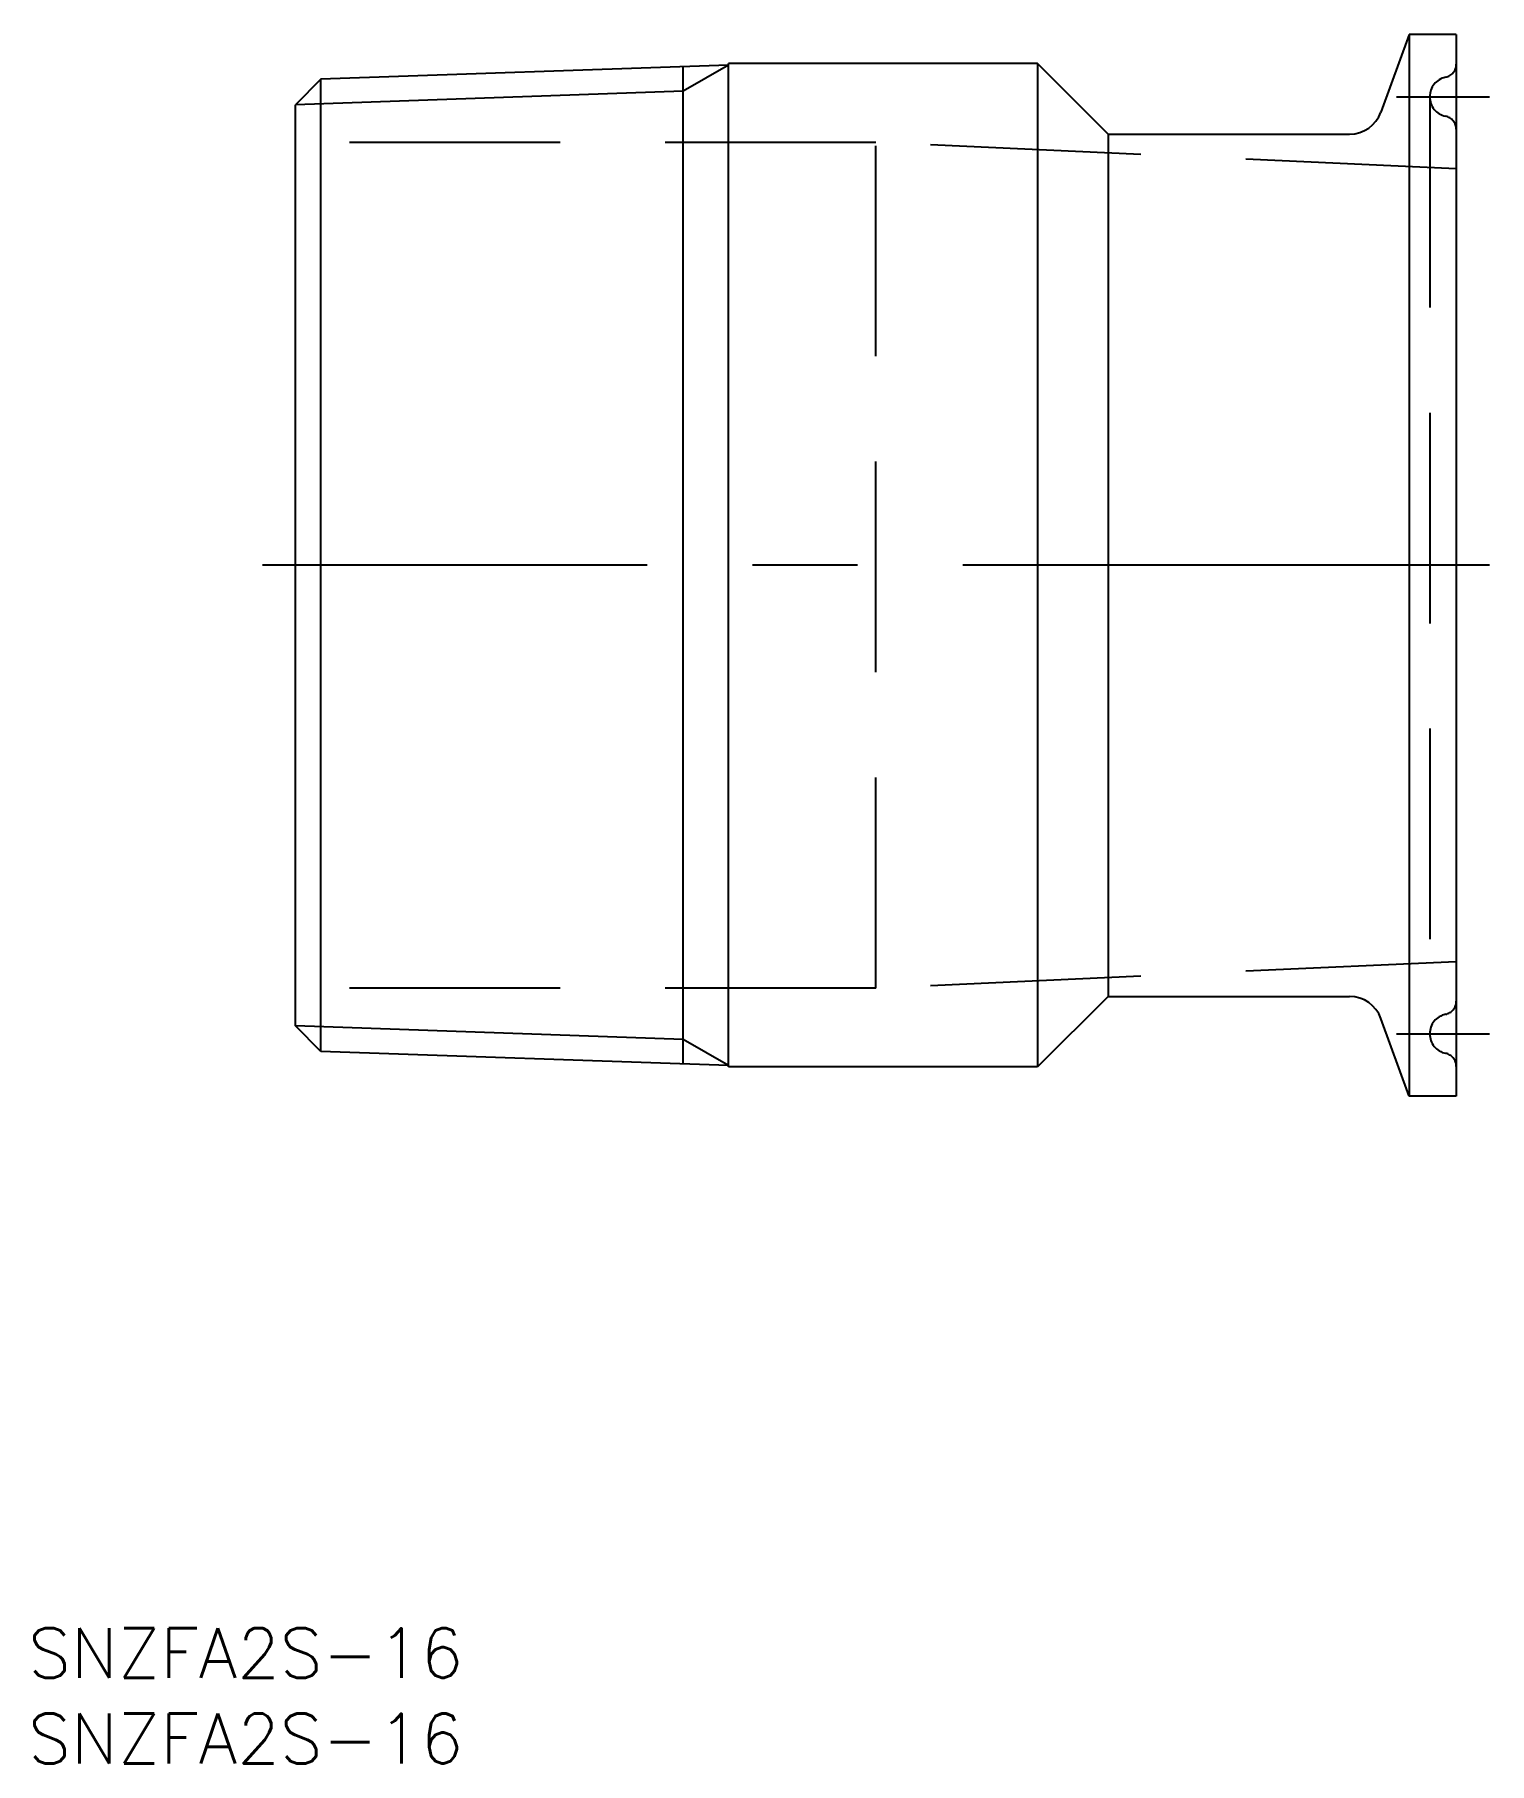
# Model space of a CAD drawing. Extents: x -16 to 72, y -72 to 32.
import ezdxf

# ---------------------------------------------------------------- set-up
doc = ezdxf.new("R2010")
doc.units = 0
doc.linetypes.add('CENTER', pattern=[50.8, 31.75, -6.35, 6.35, -6.35])
doc.linetypes.add('DASHED', pattern=[19.05, 12.7, -6.35])
doc.layers.get('0').update_dxf_attribs({"linetype": 'CONTINUOUS'})
doc.layers.add('CENTER', color=1, linetype='CENTER')
doc.styles.get("Standard").update_dxf_attribs({"font": 'txt.shx', "height": 3, "bigfont": 'bigfont.shx'})

msp = doc.modelspace()

# ---------------------------------------------------------------- linework, layer by layer
at = {"color": 7, "linetype": 'CONTINUOUS'}
for p, q in [((67.15, 32), (65.45, 27.32)), ((67.15, 32), (67.15, -32)), ((70, 32), (67.15, 32)), ((70, 32), (70, -32)), ((44.75, 30.25), (26.11, 30.25)), ((26.11, -30.25), (26.11, 30.25)), ((49, 26), (44.75, 30.25)), ((44.75, 30.25), (44.75, -30.25)), ((1.53, 29.31), (0, 27.77)), ((26.11, 30.16), (1.53, 29.31)), ((1.53, -29.31), (1.53, 29.31)), ((23.38, -30.07), (23.38, 30.07)), ((0, -27.77), (0, 27.77)), ((49, 26), (49, -26)), ((49, 26), (63.57, 26)), ((49, -26), (44.75, -30.25)), ((49, -26), (63.57, -26)), ((1.53, -29.31), (0, -27.77)), ((67.15, -32), (65.45, -27.32)), ((26.11, -30.16), (1.53, -29.31)), ((44.75, -30.25), (26.11, -30.25)), ((70, -32), (67.15, -32))]:
    msp.add_line(p, q, dxfattribs=at)
at = {"color": 3, "linetype": 'CONTINUOUS'}
for p, q in [((26.11, 30.16), (23.38, 28.59)), ((23.38, 28.59), (0, 27.77)), ((23.38, -28.59), (0, -27.77)), ((26.11, -30.16), (23.38, -28.59))]:
    msp.add_line(p, q, dxfattribs=at)
at = {"color": 3, "linetype": 'DASHED'}
for p, q in [((68.4, 28.25), (68.4, -28.25)), ((35, 25.5), (0, 25.5)), ((70, 23.9), (35, 25.5)), ((35, -25.5), (35, 25.5)), ((70, -23.9), (35, -25.5)), ((35, -25.5), (0, -25.5))]:
    msp.add_line(p, q, dxfattribs=at)
for centre, radius, start, end in [((69.6, 28.25), 1.2, 101.537, 258.463), ((69.2, 30.21), 0.8, 281.537, 360), ((69.2, 26.29), 0.8, 0, 78.463), ((69.6, -28.25), 1.2, 101.537, 258.463), ((69.2, -26.29), 0.8, 281.537, 360), ((69.2, -30.21), 0.8, 0, 78.463)]:
    msp.add_arc(centre, radius, start, end, dxfattribs=at)
at = {"color": 7, "linetype": 'CONTINUOUS'}
for centre, start, end in [((63.57, 28), 270, 340), ((63.57, -28), 20, 90)]:
    msp.add_arc(centre, 2, start, end, dxfattribs=at)
at = {"layer": 'CENTER', "color": 1, "linetype": 'CENTER'}
for p, q in [((66.4, 28.25), (72, 28.25)), ((72, 0), (-2, 0)), ((66.4, -28.25), (72, -28.25))]:
    msp.add_line(p, q, dxfattribs=at)

# ---------------------------------------------------------------- texts
at = {"color": 7, "linetype": 'CONTINUOUS'}
for p in [(-16.12, -67.09), (-16.12, -72.24)]:
    msp.add_text('SNZFA2S-16', height=3, dxfattribs=at).set_placement(p)

doc.saveas('drawing.dxf')
